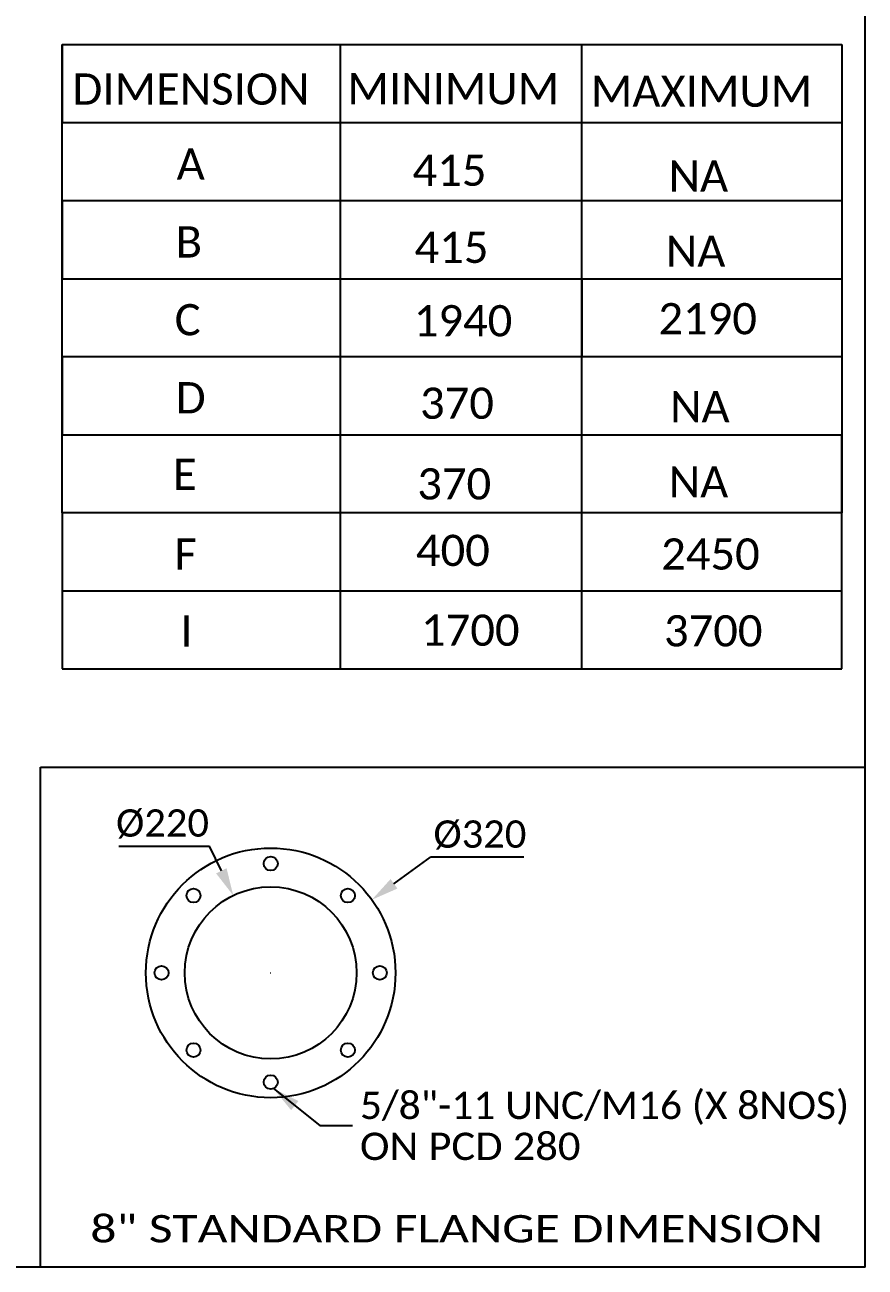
# Model space of a CAD drawing. Header units: millimetres. Extents: x 14017 to 18361, y 6223 to 10695.
# Drawn here: x 17284 to 18361, y 6223 to 7815 of the extents above; entities that cross this region are included whole.
import ezdxf
from ezdxf.enums import TextEntityAlignment as Align

# ---------------------------------------------------------------- set-up
doc = ezdxf.new("R2010")
doc.units = ezdxf.units.MM
doc.header["$LTSCALE"] = 384.175
doc.header["$PDMODE"] = 3
doc.header["$PDSIZE"] = 8
doc.layers.get('0').update_dxf_attribs({"linetype": 'CONTINUOUS'})
doc.layers.get('Defpoints').update_dxf_attribs({"linetype": 'CONTINUOUS'})
doc.styles.get("Standard").update_dxf_attribs({"font": 'calibri.ttf'})
doc.dimstyles.new('DIMSTYLE_5', dxfattribs={"dimtxt": 35, "dimasz": 35, "dimexe": 0.08, "dimexo": 1, "dimtad": 1, "dimdsep": 46, "dimtxsty": 'Standard', "dimblk": '_FILLED', "dimblk1": '_FILLED', "dimblk2": '_FILLED', "dimcen": 0.09, "dimazin": 2, "dimtp": 0.01, "dimtm": 0.01, "dimtfac": 1, "dimtofl": 0, "dimtmove": 0, "dimatfit": 1, "dimldrblk": '_FILLED', "dimfxl": 1, "dimtolj": 1, "dimarcsym": 0})
doc.dimstyles.new('DIMSTYLE_6', dxfattribs={"dimtxt": 35, "dimasz": 35, "dimexe": 0.08, "dimexo": 1, "dimtad": 1, "dimdec": 0, "dimdsep": 46, "dimtxsty": 'Standard', "dimblk": '_FILLED', "dimblk1": '_FILLED', "dimblk2": '_FILLED', "dimcen": 0.09, "dimazin": 2, "dimtp": 0.01, "dimtm": 0.01, "dimtfac": 1, "dimtdec": 0, "dimtofl": 0, "dimtmove": 0, "dimatfit": 1, "dimldrblk": '_FILLED', "dimfxl": 1, "dimtolj": 1, "dimarcsym": 0})

# ---------------------------------------------------------------- blocks, each defined once
blk = doc.blocks.new('_FILLED')
at = {"color": 0, "linetype": 'ByBlock'}
blk.add_solid([(0, 0), (-1, 0.214), (-1, -0.214)], dxfattribs=at)
blk = doc.blocks.new('*D323')
at = {"color": 0, "linetype": 'Continuous', "lineweight": -2}
for p in [(17757.1, 6714.2), (17923.5, 6748.2)]:
    blk.add_line(p, (17804.1, 6748.2), dxfattribs=at)
at = {"color": 0, "linetype": 'Continuous'}
for p, q in [((17598.9, 6600), (17599.1, 6600)), ((17599, 6599.9), (17599, 6600.1))]:
    blk.add_line(p, q, dxfattribs=at)
at = {"layer": 'Defpoints', "color": 0}
for p in [(17728.7, 6693.7), (17469.2, 6506.4)]:
    blk.add_point(p, dxfattribs=at)
at = {"color": 0, "linetype": 'ByBlock', "lineweight": -2, "xscale": 35, "yscale": 35, "zscale": 35, "rotation": 215.8264787222532}
blk.add_blockref('_FILLED', (17728.7, 6693.7), dxfattribs=at)
at = {"color": 0, "insert": (17807.7, 6795.4), "char_height": 35, "attachment_point": 1, "line_spacing_factor": 0.9}
blk.add_mtext('\\A1;%%c320', dxfattribs=at)
blk = doc.blocks.new('*D324')
at = {"color": 0, "linetype": 'Continuous', "lineweight": -2}
for p in [(17404, 6762.3), (17535.7, 6730.8)]:
    blk.add_line(p, (17520.4, 6762.3), dxfattribs=at)
at = {"color": 0, "linetype": 'Continuous'}
for p, q in [((17598.9, 6600), (17599.1, 6600)), ((17599, 6599.9), (17599, 6600.1))]:
    blk.add_line(p, q, dxfattribs=at)
at = {"layer": 'Defpoints', "color": 0}
for p in [(17550.9, 6699.3), (17647, 6500.8)]:
    blk.add_point(p, dxfattribs=at)
at = {"color": 0, "linetype": 'ByBlock', "lineweight": -2, "xscale": 35, "yscale": 35, "zscale": 35, "rotation": 295.83115539381}
blk.add_blockref('_FILLED', (17550.9, 6699.3), dxfattribs=at)
at = {"color": 0, "insert": (17519.8, 6809.6), "char_height": 35, "attachment_point": 3, "line_spacing_factor": 0.9}
blk.add_mtext('\\A1;%%c220', dxfattribs=at)

msp = doc.modelspace()

# ---------------------------------------------------------------- linework, layer by layer
for p, q in [((18361.37363, 6222.83341), (18361.37363, 10695.00949)), ((17331.43235, 7789.72605), (17331.43235, 7689.72605)), ((17331.43235, 7189.72605), (17331.43235, 7789.72605)), ((17331.43235, 7789.72605), (17831.43235, 7789.72605)), ((17688.51622, 7089.72605), (17688.51622, 7789.72605)), ((17831.43235, 7789.72605), (18331.43235, 7789.72605)), ((17998.09901, 7189.72605), (17998.09901, 7789.72605)), ((17998.09901, 7089.72605), (17998.09901, 7789.72605)), ((18331.43235, 7789.72605), (18331.43235, 7689.72605)), ((17331.43235, 7689.72605), (17831.43235, 7689.72605)), ((17831.43235, 7689.72605), (18331.43235, 7689.72605)), ((18331.43235, 7689.72605), (18331.43235, 7589.72605)), ((17831.43235, 7589.72605), (17331.43235, 7589.72605)), ((17331.43235, 7589.72605), (17331.43235, 7489.72605)), ((18331.43235, 7589.72605), (17831.43235, 7589.72605)), ((18331.43235, 7589.72605), (18331.43235, 7489.72605)), ((17331.43235, 7489.72605), (17831.43235, 7489.72605)), ((17831.43235, 7489.72605), (18331.43235, 7489.72605)), ((17998.09901, 7489.72605), (17998.09901, 7389.72605)), ((18331.43235, 7489.72605), (18331.43235, 7389.72605)), ((17831.43235, 7389.72605), (17331.43235, 7389.72605)), ((17331.43235, 7389.72605), (17331.43235, 7289.72605)), ((18331.43235, 7389.72605), (17831.43235, 7389.72605)), ((18331.43235, 7389.72605), (18331.43235, 7289.72605)), ((17331.43235, 7289.72605), (17831.43235, 7289.72605)), ((17831.43235, 7289.72605), (18331.43235, 7289.72605)), ((18331.43235, 7289.72605), (18331.43235, 7189.72605)), ((18331.43235, 7089.72605), (18331.43235, 7289.72605)), ((17831.43235, 7189.72605), (17331.43235, 7189.72605)), ((17331.43235, 7189.72605), (17331.43235, 7089.72605)), ((18331.43235, 7189.72605), (17831.43235, 7189.72605)), ((17331.43235, 7089.72605), (18331.43235, 7089.72605)), ((17331.43235, 7089.72605), (18331.43235, 7089.72605)), ((17331.43235, 7089.72605), (17331.43235, 6989.72605)), ((17688.51622, 6989.72605), (17688.51622, 7089.72605)), ((17998.09901, 6989.72605), (17998.09901, 7089.72605)), ((18331.43235, 6989.72605), (18331.43235, 7089.72605)), ((17331.43235, 6989.72605), (18331.43235, 6989.72605)), ((17303.81355, 6222.83341), (17303.81355, 6863.71471)), ((17303.81355, 6863.71471), (18361.37363, 6863.71471)), ((18361.37363, 6222.83341), (14016.56809, 6222.83341))]:
    msp.add_line(p, q)
at = {"linetype": 'Continuous'}
for centre, radius in [((17598.96401, 6600.02801), 160), ((17598.96401, 6740.02801), 9), ((17598.96401, 6600.02801), 110.25), ((17499.96906, 6699.02296), 9), ((17697.95896, 6699.02296), 9), ((17458.96401, 6600.02801), 9), ((17738.96401, 6600.02801), 9), ((17499.96906, 6501.03306), 9), ((17697.95896, 6501.03306), 9), ((17598.96401, 6460.02801), 9)]:
    msp.add_circle(centre, radius, dxfattribs=at)

# ---------------------------------------------------------------- texts
for s, width, p, p2 in [('5/8"-11 UNC/M16 (X 8NOS)', 1.009351, (17713.42338, 6412.6848), (18340.83584, 6412.6848)), ('ON PCD 280', 1.037345, (17713.42338, 6360.1848), (17996.28331, 6360.1848)), ('8" STANDARD FLANGE DIMENSION', 1.199526, (17367.666, 6254.54894), (18307.319, 6254.54894))]:
    msp.add_text(s, height=35, dxfattribs=dict(at, width=width)).set_placement(p, p2, align=Align.FIT)
at = {"char_height": 40, "attachment_point": 1}
for s, insert, width in [('DIMENSION', (17344.66326, 7752.76915), 232.1831723), ('MINIMUM', (17697.31883, 7753.34182), 232.1831723), ('MAXIMUM', (18009.45187, 7750.05621), 232.1831723), ('A', (17478.33129, 7656.84068), 53.6649785), ('415', (17780.88805, 7648.75419), 53.6649785), ('NA', (18109.32905, 7641.39932), 53.6649785), ('B', (17476.96228, 7556.84716), 53.6649785), ('415', (17783.43477, 7549.91208), 53.6649785), ('NA', (18105.8244, 7545.0214), 53.6649785), ('C', (17475.86708, 7457.18363), 53.6649785), ('1940', (17782.42071, 7455.84923), 53.6649785), ('2190', (18096.17328, 7458.48469), 53.6649785), ('D', (17477.20323, 7357.12583), 53.6649785), ('370', (17790.44606, 7350.12243), 53.6649785), ('NA', (18111.24322, 7345.68394), 53.6649785), ('E', (17473.69858, 7258.99558), 53.6649785), ('370', (17786.94141, 7246.73521), 53.6649785), ('NA', (18109.49089, 7249.30602), 53.6649785), ('F', (17475.55578, 7156.89489), 53.6649785), ('400', (17785.21319, 7161.52469), 53.6649785), ('2450', (18099.77593, 7156.86783), 53.6649785), ('I', (17483.27865, 7058.05985), 53.6649785), ('1700', (17791.7374, 7059.24169), 53.6649785), ('3700', (18103.31491, 7058.45293), 53.6649785)]:
    msp.add_mtext(s, dxfattribs=dict(at, insert=insert, width=width))

# ---------------------------------------------------------------- dimensions: what is measured, and where the dimension line sits
at = {"linetype": 'Continuous'}
for p1, p2, text, dimstyle, override, picture, middle in [((17647.0022, 6500.79397), (17550.92581, 6699.26205), '%%c220', 'DIMSTYLE_6', {"dimtih": 1, "dimtoh": 1, "dimpost": '<>', "dimtxsty": 'Standard'}, '*D324', (17461.87537, 6762.26779)), ((17469.23706, 6506.37482), (17728.69095, 6693.6812), '%%c<>', 'DIMSTYLE_5', {"dimtih": 1, "dimtoh": 1, "dimpost": '<>'}, '*D323', (17865.603, 6748.15316))]:
    dim = msp.add_diameter_dim_2p(p1=p1, p2=p2, text=text, dimstyle=dimstyle, override=override, dxfattribs=at)
    dim.commit()
    dim.dimension.update_dxf_attribs({"geometry": picture, "text_midpoint": middle, "dimtype": 163})

# ---------------------------------------------------------------- leaders
msp.add_leader([(17602.48371, 6451.74479), (17661.89507, 6404.29178), (17703.83408, 6404.29178)], dimstyle='DIMSTYLE_5', override={"dimtad": 0}, dxfattribs=at)

doc.saveas('drawing.dxf')
